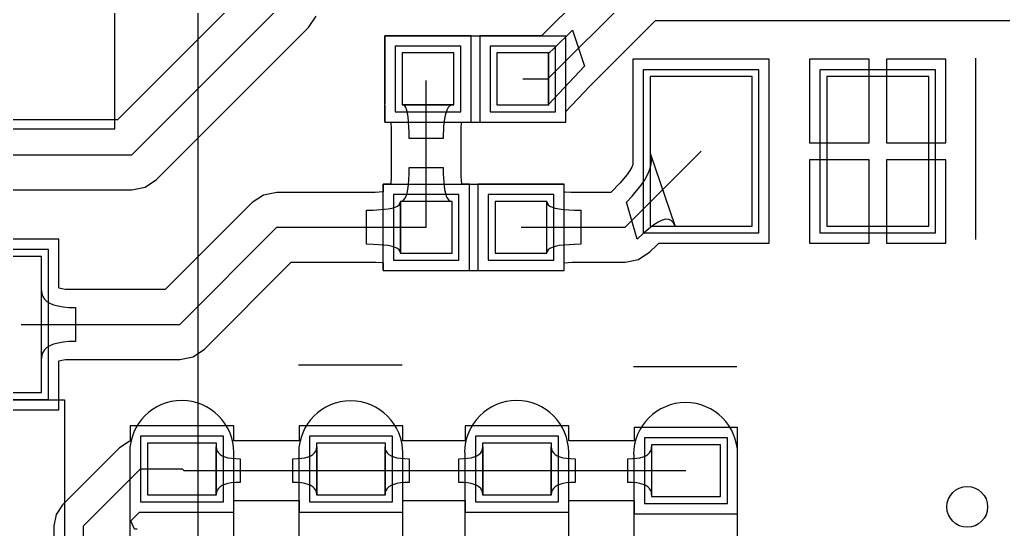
# Model space of a CAD drawing. Header units: millimetres. Extents: x 79 to 123, y 34 to 143.
# Drawn here: x 99.57 to 114.04, y 118.62 to 126.12 of the extents above; entities that cross this region are included whole.
import ezdxf

# ---------------------------------------------------------------- set-up
doc = ezdxf.new("R2010")
doc.units = ezdxf.units.MM
for name, color, linetype in [('BottomLayer', 5, 'Continuous'), ('BottomOverlay', 54, 'Continuous'), ('MultiLayer', 9, 'Continuous'), ('TopLayer', 1, 'Continuous'), ('TopOverlay', 2, 'Continuous'), ('TopPaste', 8, 'Continuous'), ('TopSolder', 216, 'Continuous')]:
    doc.layers.add(name, color=color, linetype=linetype)

# ---------------------------------------------------------------- blocks, each defined once
blk = doc.blocks.new('18650____________B_1')
at = {"layer": 'BottomOverlay'}
blk.add_line((16.054, 22), (76.531, 22), dxfattribs=at)
blk = doc.blocks.new('INTRODUCTOR_1R0_25')
at = {"layer": 'TopLayer'}
for p, q in [((-1.25, 2), (-1.25, -2)), ((1.25, 2), (-1.25, 2)), ((1.25, -2), (1.25, 2)), ((3.45, 2), (3.45, -2)), ((5.95, 2), (3.45, 2)), ((5.95, -2), (5.95, 2)), ((-1.25, -2), (1.25, -2)), ((3.45, -2), (5.95, -2))]:
    blk.add_line(p, q, dxfattribs=at)
at = {"layer": 'TopOverlay'}
for p, q in [((-1.778, 3.81), (-1.778, -3.81)), ((-1.778, 3.81), (6.35, 3.81)), ((6.35, 3.81), (6.35, -3.81)), ((-1.778, -3.81), (6.35, -3.81))]:
    blk.add_line(p, q, dxfattribs=at)
at = {"layer": 'TopPaste'}
for p, q in [((-1.25, 2), (-1.25, -2)), ((1.25, 2), (-1.25, 2)), ((1.25, -2), (1.25, 2)), ((3.45, 2), (3.45, -2)), ((5.95, 2), (3.45, 2)), ((5.95, -2), (5.95, 2)), ((-1.25, -2), (1.25, -2)), ((3.45, -2), (5.95, -2))]:
    blk.add_line(p, q, dxfattribs=at)
at = {"layer": 'TopSolder'}
for p, q in [((-1.352, 2.102), (-1.352, -2.102)), ((1.352, 2.102), (-1.352, 2.102)), ((1.352, -2.102), (1.352, 2.102)), ((3.348, 2.102), (3.348, -2.102)), ((6.052, 2.102), (3.348, 2.102)), ((6.052, -2.102), (6.052, 2.102)), ((-1.352, -2.102), (1.352, -2.102)), ((3.348, -2.102), (6.052, -2.102))]:
    blk.add_line(p, q, dxfattribs=at)
blk = doc.blocks.new('LED_26')
at = {"layer": 'TopLayer'}
for p, q in [((-1.143, 0.508), (-1.143, -0.508)), ((-0.381, 0.508), (-1.143, 0.508)), ((-0.381, -0.508), (-0.381, 0.508)), ((0.381, 0.508), (0.381, -0.508)), ((1.143, 0.508), (0.381, 0.508)), ((1.143, -0.508), (1.143, 0.508)), ((-1.143, -0.508), (-0.381, -0.508)), ((0.381, -0.508), (1.143, -0.508))]:
    blk.add_line(p, q, dxfattribs=at)
at = {"layer": 'TopOverlay'}
for p, q in [((-2.294, 0.751), (-2.294, 0.497)), ((-0.997, 0.762), (1.003, 0.762)), ((-2.294, 0.497), (-2.294, -0.773)), ((-0.997, -0.762), (1.003, -0.762))]:
    blk.add_line(p, q, dxfattribs=at)
for centre, start, end in [((-0.997, -0.004), 90, 270), ((1.003, 0.004), 270, 90)]:
    blk.add_arc(centre, 0.766, start, end, dxfattribs=at)
at = {"layer": 'TopPaste'}
for p, q in [((-1.143, 0.508), (-1.143, -0.508)), ((-0.381, 0.508), (-1.143, 0.508)), ((-0.381, -0.508), (-0.381, 0.508)), ((0.381, 0.508), (0.381, -0.508)), ((1.143, 0.508), (0.381, 0.508)), ((1.143, -0.508), (1.143, 0.508)), ((-1.143, -0.508), (-0.381, -0.508)), ((0.381, -0.508), (1.143, -0.508))]:
    blk.add_line(p, q, dxfattribs=at)
at = {"layer": 'TopSolder'}
for p, q in [((-1.245, 0.61), (-1.245, -0.61)), ((-0.279, 0.61), (-1.245, 0.61)), ((-0.279, -0.61), (-0.279, 0.61)), ((0.279, 0.61), (0.279, -0.61)), ((1.245, 0.61), (0.279, 0.61)), ((1.245, -0.61), (1.245, 0.61)), ((-1.245, -0.61), (-0.279, -0.61)), ((0.279, -0.61), (1.245, -0.61))]:
    blk.add_line(p, q, dxfattribs=at)
blk = doc.blocks.new('LED_27')
at = {"layer": 'TopLayer'}
for p, q in [((-1.143, 0.508), (-1.143, -0.508)), ((-0.381, 0.508), (-1.143, 0.508)), ((-0.381, -0.508), (-0.381, 0.508)), ((0.381, 0.508), (0.381, -0.508)), ((1.143, 0.508), (0.381, 0.508)), ((1.143, -0.508), (1.143, 0.508)), ((-1.143, -0.508), (-0.381, -0.508)), ((0.381, -0.508), (1.143, -0.508))]:
    blk.add_line(p, q, dxfattribs=at)
at = {"layer": 'TopOverlay'}
for p, q in [((-2.294, 0.751), (-2.294, 0.497)), ((-0.997, 0.762), (1.003, 0.762)), ((-2.294, 0.497), (-2.294, -0.773)), ((-0.997, -0.762), (1.003, -0.762))]:
    blk.add_line(p, q, dxfattribs=at)
for centre, start, end in [((-0.997, -0.004), 90, 270), ((1.003, 0.004), 270, 90)]:
    blk.add_arc(centre, 0.766, start, end, dxfattribs=at)
at = {"layer": 'TopPaste'}
for p, q in [((-1.143, 0.508), (-1.143, -0.508)), ((-0.381, 0.508), (-1.143, 0.508)), ((-0.381, -0.508), (-0.381, 0.508)), ((0.381, 0.508), (0.381, -0.508)), ((1.143, 0.508), (0.381, 0.508)), ((1.143, -0.508), (1.143, 0.508)), ((-1.143, -0.508), (-0.381, -0.508)), ((0.381, -0.508), (1.143, -0.508))]:
    blk.add_line(p, q, dxfattribs=at)
at = {"layer": 'TopSolder'}
for p, q in [((-1.245, 0.61), (-1.245, -0.61)), ((-0.279, 0.61), (-1.245, 0.61)), ((-0.279, -0.61), (-0.279, 0.61)), ((0.279, 0.61), (0.279, -0.61)), ((1.245, 0.61), (0.279, 0.61)), ((1.245, -0.61), (1.245, 0.61)), ((-1.245, -0.61), (-0.279, -0.61)), ((0.279, -0.61), (1.245, -0.61))]:
    blk.add_line(p, q, dxfattribs=at)
blk = doc.blocks.new('LED_28')
at = {"layer": 'TopLayer'}
for p, q in [((-1.143, 0.508), (-1.143, -0.508)), ((-0.381, 0.508), (-1.143, 0.508)), ((-0.381, -0.508), (-0.381, 0.508)), ((0.381, 0.508), (0.381, -0.508)), ((1.143, 0.508), (0.381, 0.508)), ((1.143, -0.508), (1.143, 0.508)), ((-1.143, -0.508), (-0.381, -0.508)), ((0.381, -0.508), (1.143, -0.508))]:
    blk.add_line(p, q, dxfattribs=at)
at = {"layer": 'TopOverlay'}
for p, q in [((-2.294, 0.497), (-2.294, 0.751)), ((1.003, 0.762), (-0.997, 0.762)), ((-2.294, -0.773), (-2.294, 0.497)), ((1.003, -0.762), (-0.997, -0.762))]:
    blk.add_line(p, q, dxfattribs=at)
for centre, start, end in [((-0.997, -0.004), 90, 270), ((1.003, 0.004), 270, 90)]:
    blk.add_arc(centre, 0.766, start, end, dxfattribs=at)
at = {"layer": 'TopPaste'}
for p, q in [((-1.143, 0.508), (-1.143, -0.508)), ((-0.381, 0.508), (-1.143, 0.508)), ((-0.381, -0.508), (-0.381, 0.508)), ((0.381, 0.508), (0.381, -0.508)), ((1.143, 0.508), (0.381, 0.508)), ((1.143, -0.508), (1.143, 0.508)), ((-1.143, -0.508), (-0.381, -0.508)), ((0.381, -0.508), (1.143, -0.508))]:
    blk.add_line(p, q, dxfattribs=at)
at = {"layer": 'TopSolder'}
for p, q in [((-1.245, 0.61), (-1.245, -0.61)), ((-0.279, 0.61), (-1.245, 0.61)), ((-0.279, -0.61), (-0.279, 0.61)), ((0.279, 0.61), (0.279, -0.61)), ((1.245, 0.61), (0.279, 0.61)), ((1.245, -0.61), (1.245, 0.61)), ((-1.245, -0.61), (-0.279, -0.61)), ((0.279, -0.61), (1.245, -0.61))]:
    blk.add_line(p, q, dxfattribs=at)
blk = doc.blocks.new('LED_29')
at = {"layer": 'TopLayer'}
for p, q in [((-1.143, 0.508), (-1.143, -0.508)), ((-0.381, 0.508), (-1.143, 0.508)), ((-0.381, -0.508), (-0.381, 0.508)), ((0.381, 0.508), (0.381, -0.508)), ((1.143, 0.508), (0.381, 0.508)), ((1.143, -0.508), (1.143, 0.508)), ((-1.143, -0.508), (-0.381, -0.508)), ((0.381, -0.508), (1.143, -0.508))]:
    blk.add_line(p, q, dxfattribs=at)
at = {"layer": 'TopOverlay'}
for p, q in [((-2.294, 0.497), (-2.294, 0.751)), ((1.003, 0.762), (-0.997, 0.762)), ((-2.294, -0.773), (-2.294, 0.497)), ((1.003, -0.762), (-0.997, -0.762))]:
    blk.add_line(p, q, dxfattribs=at)
for centre, start, end in [((-0.997, -0.004), 90, 270), ((1.003, 0.004), 270, 90)]:
    blk.add_arc(centre, 0.766, start, end, dxfattribs=at)
at = {"layer": 'TopPaste'}
for p, q in [((-1.143, 0.508), (-1.143, -0.508)), ((-0.381, 0.508), (-1.143, 0.508)), ((-0.381, -0.508), (-0.381, 0.508)), ((0.381, 0.508), (0.381, -0.508)), ((1.143, 0.508), (0.381, 0.508)), ((1.143, -0.508), (1.143, 0.508)), ((-1.143, -0.508), (-0.381, -0.508)), ((0.381, -0.508), (1.143, -0.508))]:
    blk.add_line(p, q, dxfattribs=at)
at = {"layer": 'TopSolder'}
for p, q in [((-1.245, 0.61), (-1.245, -0.61)), ((-0.279, 0.61), (-1.245, 0.61)), ((-0.279, -0.61), (-0.279, 0.61)), ((0.279, 0.61), (0.279, -0.61)), ((1.245, 0.61), (0.279, 0.61)), ((1.245, -0.61), (1.245, 0.61)), ((-1.245, -0.61), (-0.279, -0.61)), ((0.279, -0.61), (1.245, -0.61))]:
    blk.add_line(p, q, dxfattribs=at)
blk = doc.blocks.new('LED3528_30')
at = {"layer": 'TopLayer'}
for p, q in [((-2.101, 1.151), (-2.101, -1.049)), ((-0.601, 1.151), (-2.101, 1.151)), ((-0.601, -1.049), (-0.601, 1.151)), ((0.499, 1.151), (0.499, -1.049)), ((1.999, 1.151), (0.499, 1.151)), ((1.999, -1.049), (1.999, 1.151)), ((-2.101, -1.049), (-0.601, -1.049)), ((0.499, -1.049), (1.999, -1.049))]:
    blk.add_line(p, q, dxfattribs=at)
at = {"layer": 'TopOverlay'}
blk.add_line((-2.794, 1.346), (-2.794, -1.321), dxfattribs=at)
at = {"layer": 'TopPaste'}
for p, q in [((-2.101, 1.151), (-2.101, -1.049)), ((-0.601, 1.151), (-2.101, 1.151)), ((-0.601, -1.049), (-0.601, 1.151)), ((0.499, 1.151), (0.499, -1.049)), ((1.999, 1.151), (0.499, 1.151)), ((1.999, -1.049), (1.999, 1.151)), ((-2.101, -1.049), (-0.601, -1.049)), ((0.499, -1.049), (1.999, -1.049))]:
    blk.add_line(p, q, dxfattribs=at)
at = {"layer": 'TopSolder'}
for p, q in [((-2.202, 1.252), (-2.202, -1.151)), ((-0.499, 1.252), (-2.202, 1.252)), ((-0.499, -1.151), (-0.499, 1.252)), ((0.398, 1.252), (0.398, -1.151)), ((2.101, 1.252), (0.398, 1.252)), ((2.101, -1.151), (2.101, 1.252)), ((-2.202, -1.151), (-0.499, -1.151)), ((0.398, -1.151), (2.101, -1.151))]:
    blk.add_line(p, q, dxfattribs=at)
blk = doc.blocks.new('R0603_49')
at = {"layer": 'TopLayer'}
for p, q in [((-1.079, 0.381), (-1.079, -0.381)), ((-0.317, 0.381), (-1.079, 0.381)), ((-0.317, -0.381), (-0.317, 0.381)), ((0.317, 0.381), (0.317, -0.381)), ((1.079, 0.381), (0.317, 0.381)), ((1.079, -0.381), (1.079, 0.381)), ((-1.079, -0.381), (-0.317, -0.381)), ((0.317, -0.381), (1.079, -0.381))]:
    blk.add_line(p, q, dxfattribs=at)
at = {"layer": 'TopOverlay'}
for p, q in [((1.333, 0.635), (-1.333, 0.635)), ((-1.333, 0.635), (-1.333, -0.635)), ((1.333, 0.635), (1.333, -0.635)), ((1.333, -0.635), (-1.333, -0.635))]:
    blk.add_line(p, q, dxfattribs=at)
at = {"layer": 'TopPaste'}
for p, q in [((-1.079, 0.381), (-1.079, -0.381)), ((-0.317, 0.381), (-1.079, 0.381)), ((-0.317, -0.381), (-0.317, 0.381)), ((0.317, 0.381), (0.317, -0.381)), ((1.079, 0.381), (0.317, 0.381)), ((1.079, -0.381), (1.079, 0.381)), ((-1.079, -0.381), (-0.317, -0.381)), ((0.317, -0.381), (1.079, -0.381))]:
    blk.add_line(p, q, dxfattribs=at)
at = {"layer": 'TopSolder'}
for p, q in [((-1.181, 0.483), (-1.181, -0.483)), ((-0.216, 0.483), (-1.181, 0.483)), ((-0.216, -0.483), (-0.216, 0.483)), ((0.216, 0.483), (0.216, -0.483)), ((1.181, 0.483), (0.216, 0.483)), ((1.181, -0.483), (1.181, 0.483)), ((-1.181, -0.483), (-0.216, -0.483)), ((0.216, -0.483), (1.181, -0.483))]:
    blk.add_line(p, q, dxfattribs=at)
blk = doc.blocks.new('R0603_50')
at = {"layer": 'TopLayer'}
for p, q in [((-1.079, 0.381), (-1.079, -0.381)), ((-0.317, 0.381), (-1.079, 0.381)), ((-0.317, -0.381), (-0.317, 0.381)), ((0.317, 0.381), (0.317, -0.381)), ((1.079, 0.381), (0.317, 0.381)), ((1.079, -0.381), (1.079, 0.381)), ((-1.079, -0.381), (-0.317, -0.381)), ((0.317, -0.381), (1.079, -0.381))]:
    blk.add_line(p, q, dxfattribs=at)
at = {"layer": 'TopOverlay'}
for p, q in [((1.333, 0.635), (-1.333, 0.635)), ((-1.333, 0.635), (-1.333, -0.635)), ((1.333, 0.635), (1.333, -0.635)), ((1.333, -0.635), (-1.333, -0.635))]:
    blk.add_line(p, q, dxfattribs=at)
at = {"layer": 'TopPaste'}
for p, q in [((-1.079, 0.381), (-1.079, -0.381)), ((-0.317, 0.381), (-1.079, 0.381)), ((-0.317, -0.381), (-0.317, 0.381)), ((0.317, 0.381), (0.317, -0.381)), ((1.079, 0.381), (0.317, 0.381)), ((1.079, -0.381), (1.079, 0.381)), ((-1.079, -0.381), (-0.317, -0.381)), ((0.317, -0.381), (1.079, -0.381))]:
    blk.add_line(p, q, dxfattribs=at)
at = {"layer": 'TopSolder'}
for p, q in [((-1.181, 0.483), (-1.181, -0.483)), ((-0.216, 0.483), (-1.181, 0.483)), ((-0.216, -0.483), (-0.216, 0.483)), ((0.216, 0.483), (0.216, -0.483)), ((1.181, 0.483), (0.216, 0.483)), ((1.181, -0.483), (1.181, 0.483)), ((-1.181, -0.483), (-0.216, -0.483)), ((0.216, -0.483), (1.181, -0.483))]:
    blk.add_line(p, q, dxfattribs=at)
blk = doc.blocks.new('IP5306_63')
at = {"layer": 'TopLayer'}
for p, q in [((-4.085, 1.675), (-4.085, 1.075)), ((-2.085, 1.675), (-4.085, 1.675)), ((-2.085, 1.075), (-2.085, 1.675)), ((1.963, 1.675), (1.963, 1.075)), ((3.963, 1.675), (1.963, 1.675)), ((3.963, 1.075), (3.963, 1.675)), ((-4.085, 1.075), (-2.085, 1.075)), ((1.963, 1.075), (3.963, 1.075)), ((-1.267, 0.865), (-1.267, -2.135)), ((1.233, 0.865), (-1.267, 0.865)), ((1.233, -2.135), (1.233, 0.865)), ((-4.085, 0.405), (-4.085, -0.195)), ((-2.085, 0.405), (-4.085, 0.405)), ((-2.085, -0.195), (-2.085, 0.405)), ((1.963, 0.405), (1.963, -0.195)), ((3.963, 0.405), (1.963, 0.405)), ((3.963, -0.195), (3.963, 0.405)), ((-4.085, -0.195), (-2.085, -0.195)), ((1.963, -0.195), (3.963, -0.195)), ((-4.085, -0.865), (-4.085, -1.465)), ((-2.085, -0.865), (-4.085, -0.865)), ((-2.085, -1.465), (-2.085, -0.865)), ((1.963, -0.865), (1.963, -1.465)), ((3.963, -0.865), (1.963, -0.865)), ((3.963, -1.465), (3.963, -0.865)), ((-4.085, -1.465), (-2.085, -1.465)), ((1.963, -1.465), (3.963, -1.465)), ((-4.085, -2.135), (-4.085, -2.735)), ((-2.085, -2.135), (-4.085, -2.135)), ((-2.085, -2.735), (-2.085, -2.135)), ((-1.267, -2.135), (1.233, -2.135)), ((1.963, -2.135), (1.963, -2.735)), ((3.963, -2.135), (1.963, -2.135)), ((3.963, -2.735), (3.963, -2.135)), ((-4.085, -2.735), (-2.085, -2.735)), ((1.963, -2.735), (3.963, -2.735))]:
    blk.add_line(p, q, dxfattribs=at)
at = {"layer": 'TopOverlay'}
for p, q in [((-1.987, 2.01), (-1.987, -3.07)), ((-1.987, 2.01), (-0.652, 2.01)), ((0.618, 2.01), (1.853, 2.01)), ((1.853, 2.01), (1.853, -3.07)), ((1.853, -3.07), (-1.987, -3.07))]:
    blk.add_line(p, q, dxfattribs=at)
blk.add_arc((-0.017, 2.01), 0.635, 180, 0, dxfattribs=at)
at = {"layer": 'TopPaste'}
for p, q in [((-4.085, 1.675), (-4.085, 1.075)), ((-2.085, 1.675), (-4.085, 1.675)), ((-2.085, 1.075), (-2.085, 1.675)), ((1.963, 1.675), (1.963, 1.075)), ((3.963, 1.675), (1.963, 1.675)), ((3.963, 1.075), (3.963, 1.675)), ((-4.085, 1.075), (-2.085, 1.075)), ((1.963, 1.075), (3.963, 1.075)), ((-1.267, 0.865), (-1.267, -2.135)), ((1.233, 0.865), (-1.267, 0.865)), ((1.233, -2.135), (1.233, 0.865)), ((-4.085, 0.405), (-4.085, -0.195)), ((-2.085, 0.405), (-4.085, 0.405)), ((-2.085, -0.195), (-2.085, 0.405)), ((1.963, 0.405), (1.963, -0.195)), ((3.963, 0.405), (1.963, 0.405)), ((3.963, -0.195), (3.963, 0.405)), ((-4.085, -0.195), (-2.085, -0.195)), ((1.963, -0.195), (3.963, -0.195)), ((-4.085, -0.865), (-4.085, -1.465)), ((-2.085, -0.865), (-4.085, -0.865)), ((-2.085, -1.465), (-2.085, -0.865)), ((1.963, -0.865), (1.963, -1.465)), ((3.963, -0.865), (1.963, -0.865)), ((3.963, -1.465), (3.963, -0.865)), ((-4.085, -1.465), (-2.085, -1.465)), ((1.963, -1.465), (3.963, -1.465)), ((-4.085, -2.135), (-4.085, -2.735)), ((-2.085, -2.135), (-4.085, -2.135)), ((-2.085, -2.735), (-2.085, -2.135)), ((-1.267, -2.135), (1.233, -2.135)), ((1.963, -2.135), (1.963, -2.735)), ((3.963, -2.135), (1.963, -2.135)), ((3.963, -2.735), (3.963, -2.135)), ((-4.085, -2.735), (-2.085, -2.735)), ((1.963, -2.735), (3.963, -2.735))]:
    blk.add_line(p, q, dxfattribs=at)
at = {"layer": 'TopSolder'}
for p, q in [((-4.186, 1.777), (-4.186, 0.974)), ((-1.983, 1.777), (-4.186, 1.777)), ((-1.983, 0.974), (-1.983, 1.777)), ((1.862, 1.777), (1.862, 0.974)), ((4.065, 1.777), (1.862, 1.777)), ((4.065, 0.974), (4.065, 1.777)), ((-4.186, 0.974), (-1.983, 0.974)), ((-1.368, 0.967), (-1.368, -2.237)), ((1.335, 0.967), (-1.368, 0.967)), ((1.335, -2.237), (1.335, 0.967)), ((1.862, 0.974), (4.065, 0.974)), ((-4.186, 0.507), (-4.186, -0.296)), ((-1.983, 0.507), (-4.186, 0.507)), ((-1.983, -0.296), (-1.983, 0.507)), ((1.862, 0.507), (1.862, -0.296)), ((4.065, 0.507), (1.862, 0.507)), ((4.065, -0.296), (4.065, 0.507)), ((-4.186, -0.296), (-1.983, -0.296)), ((1.862, -0.296), (4.065, -0.296)), ((-4.186, -0.763), (-4.186, -1.566)), ((-1.983, -0.763), (-4.186, -0.763)), ((-1.983, -1.566), (-1.983, -0.763)), ((1.862, -0.763), (1.862, -1.566)), ((4.065, -0.763), (1.862, -0.763)), ((4.065, -1.566), (4.065, -0.763)), ((-4.186, -1.566), (-1.983, -1.566)), ((1.862, -1.566), (4.065, -1.566)), ((-4.186, -2.033), (-4.186, -2.836)), ((-1.983, -2.033), (-4.186, -2.033)), ((-1.983, -2.836), (-1.983, -2.033)), ((1.862, -2.033), (1.862, -2.836)), ((4.065, -2.033), (1.862, -2.033)), ((4.065, -2.836), (4.065, -2.033)), ((-1.368, -2.237), (1.335, -2.237)), ((-4.186, -2.836), (-1.983, -2.836)), ((1.862, -2.836), (4.065, -2.836))]:
    blk.add_line(p, q, dxfattribs=at)

msp = doc.modelspace()

# ---------------------------------------------------------------- linework, layer by layer
at = {"layer": 'BottomLayer'}
msp.add_circle((113.513, 118.948), 0.3, dxfattribs=at)
at = {"layer": 'MultiLayer'}
msp.add_circle((113.513, 118.948), 0.3, dxfattribs=at)
at = {"layer": 'TopLayer'}
for p, q in [((108.349, 126.982), (107.249, 125.882)), ((102.94, 126.578), (101.006, 124.644)), ((107.34, 125.247), (108.712, 126.619)), ((101.219, 124.13), (103.454, 126.365)), ((103.818, 126.002), (103.929, 126.168)), ((107.958, 125.139), (108.925, 126.105)), ((108.925, 126.105), (116.863, 126.105)), ((101.582, 123.766), (103.818, 126.002)), ((107.414, 125.68), (107.704, 125.964)), ((107.704, 125.964), (107.88, 125.434)), ((106.21, 125.882), (104.94, 125.882)), ((104.94, 125.882), (104.94, 124.879)), ((106.21, 124.879), (106.21, 125.882)), ((107.249, 125.882), (106.337, 125.882)), ((106.337, 125.882), (106.337, 124.612)), ((107.369, 125.639), (107.414, 125.68)), ((107.35, 125.625), (107.356, 125.629)), ((107.35, 124.869), (107.35, 125.625)), ((107.356, 125.629), (107.369, 125.639)), ((110.6, 125.535), (108.592, 125.535)), ((108.592, 125.535), (108.592, 123.987)), ((110.6, 122.827), (110.6, 125.535)), ((112.069, 125.535), (111.192, 125.535)), ((111.192, 125.535), (111.192, 124.308)), ((112.069, 124.308), (112.069, 125.535)), ((113.2, 125.535), (112.323, 125.535)), ((112.323, 125.535), (112.323, 124.308)), ((113.2, 124.308), (113.2, 125.535)), ((107.88, 125.434), (107.35, 124.869)), ((106.972, 125.247), (107.34, 125.247)), ((105.55, 123.063), (105.55, 125.222)), ((107.607, 124.765), (107.958, 125.139)), ((104.94, 124.879), (104.938, 124.869)), ((104.938, 124.869), (104.94, 124.86)), ((104.94, 124.86), (104.94, 124.612)), ((105.217, 124.864), (105.197, 124.869)), ((105.197, 124.869), (105.953, 124.869)), ((105.234, 124.849), (105.217, 124.864)), ((105.249, 124.824), (105.234, 124.849)), ((105.263, 124.789), (105.249, 124.824)), ((105.875, 124.824), (105.855, 124.789)), ((105.898, 124.849), (105.875, 124.824)), ((105.924, 124.864), (105.898, 124.849)), ((105.953, 124.869), (105.924, 124.864)), ((106.212, 124.869), (106.21, 124.879)), ((106.21, 124.86), (106.212, 124.869)), ((106.21, 124.612), (106.21, 124.86)), ((105.274, 124.744), (105.263, 124.789)), ((105.283, 124.689), (105.274, 124.744)), ((105.299, 124.464), (105.283, 124.689)), ((105.824, 124.689), (105.814, 124.624)), ((105.838, 124.744), (105.824, 124.689)), ((105.855, 124.789), (105.838, 124.744)), ((107.607, 124.612), (107.607, 124.765)), ((101.006, 124.644), (99.136, 124.644)), ((104.94, 124.612), (105.029, 124.612)), ((105.029, 124.612), (105.036, 124.512)), ((105.036, 124.512), (105.036, 123.798)), ((105.806, 124.549), (105.8, 124.369)), ((105.814, 124.624), (105.806, 124.549)), ((106.064, 124.532), (106.07, 124.59)), ((106.064, 124.509), (106.064, 124.532)), ((106.064, 123.815), (106.064, 124.509)), ((106.07, 124.59), (106.074, 124.612)), ((106.074, 124.612), (106.21, 124.612)), ((106.337, 124.612), (107.34, 124.612)), ((107.34, 124.612), (107.35, 124.61)), ((107.35, 124.61), (107.354, 124.611)), ((107.354, 124.611), (107.358, 124.611)), ((107.358, 124.611), (107.366, 124.612)), ((107.366, 124.612), (107.607, 124.612)), ((105.3, 124.369), (105.299, 124.464)), ((105.8, 124.369), (105.3, 124.369)), ((111.192, 124.308), (112.069, 124.308)), ((112.323, 124.308), (113.2, 124.308)), ((99.136, 124.13), (101.219, 124.13)), ((108.479, 123.063), (109.596, 124.181)), ((108.865, 124.086), (108.852, 124.141)), ((108.852, 124.141), (109.207, 123.087)), ((108.866, 124.029), (108.865, 124.086)), ((105.298, 123.846), (105.3, 123.941)), ((105.3, 123.941), (105.8, 123.941)), ((105.8, 123.941), (105.801, 123.846)), ((108.576, 123.949), (108.546, 123.897)), ((108.592, 123.987), (108.576, 123.949)), ((108.838, 123.902), (108.857, 123.967)), ((108.857, 123.967), (108.866, 124.029)), ((112.069, 124.054), (111.192, 124.054)), ((111.192, 124.054), (111.192, 122.827)), ((112.069, 122.827), (112.069, 124.054)), ((113.2, 124.054), (112.323, 124.054)), ((112.323, 124.054), (112.323, 122.827)), ((113.2, 122.827), (113.2, 124.054)), ((105.036, 123.798), (105.03, 123.712)), ((105.288, 123.686), (105.298, 123.846)), ((105.801, 123.846), (105.82, 123.621)), ((106.074, 123.698), (106.064, 123.815)), ((108.507, 123.84), (108.404, 123.715)), ((108.546, 123.897), (108.507, 123.84)), ((108.766, 123.76), (108.807, 123.833)), ((108.807, 123.833), (108.838, 123.902)), ((101.219, 123.616), (101.416, 123.655)), ((101.416, 123.655), (101.582, 123.766)), ((105.028, 123.698), (104.915, 123.698)), ((104.915, 123.698), (104.915, 123.587)), ((105.03, 123.712), (105.028, 123.698)), ((105.279, 123.621), (105.288, 123.686)), ((106.185, 123.698), (106.074, 123.698)), ((106.185, 123.451), (106.185, 123.698)), ((107.315, 123.698), (106.312, 123.698)), ((106.312, 123.698), (106.312, 122.428)), ((107.325, 123.7), (107.315, 123.698)), ((107.334, 123.698), (107.325, 123.7)), ((107.582, 123.698), (107.334, 123.698)), ((107.582, 123.584), (107.582, 123.698)), ((108.404, 123.715), (108.266, 123.577)), ((108.58, 123.521), (108.715, 123.684)), ((108.715, 123.684), (108.766, 123.76)), ((99.349, 123.616), (101.219, 123.616)), ((103.156, 123.538), (102.989, 123.426)), ((103.353, 123.577), (103.156, 123.538)), ((104.798, 123.577), (103.353, 123.577)), ((104.915, 123.587), (104.798, 123.577)), ((105.237, 123.486), (105.254, 123.521)), ((105.254, 123.521), (105.268, 123.566)), ((105.268, 123.566), (105.279, 123.621)), ((105.82, 123.621), (105.832, 123.566)), ((105.832, 123.566), (105.846, 123.521)), ((105.846, 123.521), (105.862, 123.486)), ((107.596, 123.582), (107.582, 123.584)), ((107.681, 123.577), (107.596, 123.582)), ((108.266, 123.577), (107.681, 123.577)), ((108.496, 123.434), (108.58, 123.521)), ((102.989, 123.426), (101.709, 122.146)), ((105.047, 123.345), (105.092, 123.359)), ((105.092, 123.359), (105.127, 123.376)), ((105.127, 123.376), (105.152, 123.395)), ((105.152, 123.395), (105.167, 123.417)), ((105.167, 123.417), (105.172, 123.441)), ((105.172, 123.441), (105.196, 123.446)), ((105.172, 123.441), (105.172, 122.685)), ((105.928, 123.441), (105.172, 123.441)), ((105.196, 123.446), (105.218, 123.461)), ((105.218, 123.461), (105.237, 123.486)), ((105.862, 123.486), (105.882, 123.461)), ((105.882, 123.461), (105.903, 123.446)), ((105.903, 123.446), (105.928, 123.441)), ((106.187, 123.441), (106.185, 123.451)), ((106.185, 123.431), (106.187, 123.441)), ((106.185, 122.428), (106.185, 123.431)), ((107.325, 122.685), (107.325, 123.441)), ((107.325, 123.441), (107.33, 123.417)), ((107.33, 123.417), (107.345, 123.395)), ((107.345, 123.395), (107.37, 123.376)), ((107.37, 123.376), (107.405, 123.359)), ((107.405, 123.359), (107.45, 123.345)), ((108.656, 122.886), (108.496, 123.434)), ((104.672, 123.313), (104.767, 123.314)), ((104.672, 122.813), (104.672, 123.313)), ((104.767, 123.314), (104.992, 123.333)), ((104.992, 123.333), (105.047, 123.345)), ((107.45, 123.345), (107.505, 123.333)), ((107.505, 123.333), (107.57, 123.325)), ((107.57, 123.325), (107.73, 123.314)), ((107.73, 123.314), (107.825, 123.313)), ((107.825, 123.313), (107.825, 122.813)), ((101.922, 121.632), (103.353, 123.063)), ((103.353, 123.063), (105.55, 123.063)), ((106.947, 123.063), (108.479, 123.063)), ((108.9, 123.099), (108.826, 123.042)), ((108.966, 123.14), (108.9, 123.099)), ((109.025, 123.168), (108.966, 123.14)), ((109.076, 123.181), (109.025, 123.168)), ((109.12, 123.179), (109.076, 123.181)), ((109.156, 123.163), (109.12, 123.179)), ((109.185, 123.132), (109.156, 123.163)), ((109.207, 123.087), (109.185, 123.132)), ((108.744, 122.972), (108.656, 122.886)), ((108.826, 123.042), (108.744, 122.972)), ((100.144, 122.886), (99.036, 122.886)), ((100.144, 122.171), (100.144, 122.886)), ((104.767, 122.812), (104.672, 122.813)), ((104.927, 122.801), (104.767, 122.812)), ((104.992, 122.793), (104.927, 122.801)), ((105.047, 122.781), (104.992, 122.793)), ((105.092, 122.767), (105.047, 122.781)), ((105.127, 122.75), (105.092, 122.767)), ((107.405, 122.767), (107.37, 122.75)), ((107.45, 122.781), (107.405, 122.767)), ((107.505, 122.793), (107.45, 122.781)), ((107.73, 122.812), (107.505, 122.793)), ((107.825, 122.813), (107.73, 122.812)), ((108.842, 122.7), (108.948, 122.805)), ((108.948, 122.805), (108.972, 122.827)), ((108.972, 122.827), (110.6, 122.827)), ((111.192, 122.827), (112.069, 122.827)), ((112.323, 122.827), (113.2, 122.827)), ((105.152, 122.731), (105.127, 122.75)), ((105.167, 122.709), (105.152, 122.731)), ((105.172, 122.685), (105.167, 122.709)), ((107.33, 122.709), (107.325, 122.685)), ((107.345, 122.731), (107.33, 122.709)), ((107.37, 122.75), (107.345, 122.731)), ((108.675, 122.588), (108.842, 122.7)), ((102.285, 121.269), (103.565, 122.549)), ((103.565, 122.549), (104.815, 122.549)), ((104.815, 122.549), (104.901, 122.544)), ((104.901, 122.544), (104.915, 122.542)), ((104.915, 122.542), (104.915, 122.428)), ((107.582, 122.539), (107.698, 122.549)), ((107.582, 122.428), (107.582, 122.539)), ((107.698, 122.549), (108.479, 122.549)), ((108.479, 122.549), (108.675, 122.588)), ((104.915, 122.428), (105.162, 122.428)), ((105.162, 122.428), (105.172, 122.426)), ((105.172, 122.426), (105.181, 122.428)), ((105.181, 122.428), (106.185, 122.428)), ((106.312, 122.428), (107.315, 122.428)), ((107.315, 122.428), (107.325, 122.426)), ((107.325, 122.426), (107.334, 122.428)), ((107.334, 122.428), (107.582, 122.428)), ((99.887, 121.132), (99.887, 122.132)), ((99.887, 122.132), (99.892, 122.085)), ((99.892, 122.085), (99.907, 122.042)), ((99.907, 122.042), (99.932, 122.005)), ((100.15, 122.168), (100.144, 122.171)), ((100.187, 122.158), (100.15, 122.168)), ((100.239, 122.149), (100.187, 122.158)), ((100.276, 122.146), (100.239, 122.149)), ((101.709, 122.146), (100.276, 122.146)), ((99.932, 122.005), (99.967, 121.972)), ((99.967, 121.972), (100.012, 121.945)), ((100.012, 121.945), (100.067, 121.922)), ((100.067, 121.922), (100.132, 121.905)), ((100.132, 121.905), (100.207, 121.892)), ((100.207, 121.892), (100.292, 121.885)), ((100.292, 121.885), (100.387, 121.882)), ((100.387, 121.882), (100.387, 121.382)), ((99.59, 121.632), (101.922, 121.632)), ((100.012, 121.32), (99.967, 121.292)), ((100.067, 121.342), (100.012, 121.32)), ((100.132, 121.36), (100.067, 121.342)), ((100.207, 121.372), (100.132, 121.36)), ((100.292, 121.38), (100.207, 121.372)), ((100.387, 121.382), (100.292, 121.38)), ((99.892, 121.18), (99.887, 121.132)), ((99.907, 121.222), (99.892, 121.18)), ((99.932, 121.26), (99.907, 121.222)), ((99.967, 121.292), (99.932, 121.26)), ((102.119, 121.158), (102.285, 121.269)), ((100.144, 121.094), (100.15, 121.096)), ((100.144, 120.378), (100.144, 121.094)), ((100.15, 121.096), (100.187, 121.106)), ((100.187, 121.106), (100.239, 121.115)), ((100.239, 121.115), (100.276, 121.118)), ((100.276, 121.118), (101.922, 121.118)), ((101.922, 121.118), (102.119, 121.158)), ((99.036, 120.378), (100.144, 120.378)), ((102.718, 120.142), (101.194, 120.142)), ((101.194, 120.142), (101.194, 119.914)), ((102.718, 119.921), (102.718, 120.142)), ((105.205, 120.142), (103.681, 120.142)), ((103.681, 120.142), (103.681, 119.921)), ((105.205, 119.921), (105.205, 120.142)), ((107.647, 120.142), (106.123, 120.142)), ((106.123, 120.142), (106.123, 119.921)), ((107.647, 119.921), (107.647, 120.142)), ((110.134, 120.117), (108.61, 120.117)), ((108.61, 120.117), (108.61, 119.921)), ((110.134, 118.847), (110.134, 120.117)), ((101.179, 119.911), (101.037, 119.816)), ((101.194, 119.914), (101.179, 119.911)), ((102.736, 119.919), (102.718, 119.921)), ((103.662, 119.919), (102.736, 119.919)), ((103.681, 119.921), (103.662, 119.919)), ((105.223, 119.919), (105.205, 119.921)), ((106.105, 119.919), (105.223, 119.919)), ((106.123, 119.921), (106.105, 119.919)), ((107.666, 119.919), (107.647, 119.921)), ((108.592, 119.919), (107.666, 119.919)), ((108.61, 119.921), (108.592, 119.919)), ((101.037, 119.816), (100.199, 118.978)), ((102.461, 119.132), (102.461, 119.832)), ((102.461, 119.832), (102.464, 119.798)), ((102.464, 119.798), (102.475, 119.769)), ((102.475, 119.769), (102.492, 119.742)), ((102.492, 119.742), (102.517, 119.72)), ((103.882, 119.72), (103.906, 119.742)), ((103.906, 119.742), (103.924, 119.769)), ((103.924, 119.769), (103.934, 119.798)), ((103.934, 119.798), (103.938, 119.832)), ((103.938, 119.832), (103.938, 119.132)), ((104.945, 119.132), (104.945, 119.832)), ((104.945, 119.832), (104.948, 119.798)), ((104.948, 119.798), (104.959, 119.769)), ((104.959, 119.769), (104.976, 119.742)), ((104.976, 119.742), (105.001, 119.72)), ((106.327, 119.72), (106.352, 119.742)), ((106.352, 119.742), (106.369, 119.769)), ((106.369, 119.769), (106.38, 119.798)), ((106.38, 119.798), (106.383, 119.832)), ((106.383, 119.832), (106.383, 119.132)), ((107.39, 119.132), (107.39, 119.832)), ((107.39, 119.832), (107.394, 119.798)), ((107.394, 119.798), (107.404, 119.769)), ((107.404, 119.769), (107.422, 119.742)), ((107.422, 119.742), (107.446, 119.72)), ((108.811, 119.72), (108.836, 119.742)), ((108.836, 119.742), (108.853, 119.769)), ((108.853, 119.769), (108.864, 119.798)), ((108.864, 119.798), (108.867, 119.832)), ((108.867, 119.832), (108.867, 119.132)), ((102.517, 119.72), (102.548, 119.7)), ((102.548, 119.7), (102.587, 119.685)), ((102.587, 119.685), (102.632, 119.672)), ((102.632, 119.672), (102.685, 119.664)), ((102.685, 119.664), (102.744, 119.658)), ((102.744, 119.658), (102.811, 119.657)), ((102.811, 119.657), (102.811, 119.307)), ((103.588, 119.657), (103.654, 119.658)), ((103.588, 119.307), (103.588, 119.657)), ((103.654, 119.658), (103.714, 119.664)), ((103.714, 119.664), (103.766, 119.672)), ((103.766, 119.672), (103.812, 119.685)), ((103.812, 119.685), (103.85, 119.7)), ((103.85, 119.7), (103.882, 119.72)), ((105.001, 119.72), (105.033, 119.7)), ((105.033, 119.7), (105.072, 119.685)), ((105.072, 119.685), (105.118, 119.672)), ((105.118, 119.672), (105.171, 119.664)), ((105.171, 119.664), (105.231, 119.658)), ((105.231, 119.658), (105.298, 119.657)), ((105.298, 119.657), (105.298, 119.307)), ((106.03, 119.657), (106.097, 119.658)), ((106.03, 119.307), (106.03, 119.657)), ((106.097, 119.658), (106.157, 119.664)), ((106.157, 119.664), (106.21, 119.672)), ((106.21, 119.672), (106.256, 119.685)), ((106.256, 119.685), (106.295, 119.7)), ((106.295, 119.7), (106.327, 119.72)), ((107.446, 119.72), (107.478, 119.7)), ((107.478, 119.7), (107.516, 119.685)), ((107.516, 119.685), (107.562, 119.672)), ((107.562, 119.672), (107.614, 119.664)), ((107.614, 119.664), (107.674, 119.658)), ((107.674, 119.658), (107.74, 119.657)), ((107.74, 119.657), (107.74, 119.307)), ((108.517, 119.657), (108.584, 119.658)), ((108.517, 119.307), (108.517, 119.657)), ((108.584, 119.658), (108.643, 119.664)), ((108.643, 119.664), (108.696, 119.672)), ((108.696, 119.672), (108.741, 119.685)), ((108.741, 119.685), (108.78, 119.7)), ((108.78, 119.7), (108.811, 119.72)), ((100.508, 118.669), (101.346, 119.507)), ((101.346, 119.507), (101.956, 119.507)), ((101.956, 119.507), (101.981, 119.482)), ((101.981, 119.482), (109.372, 119.482)), ((102.685, 119.3), (102.632, 119.291)), ((102.744, 119.305), (102.685, 119.3)), ((102.811, 119.307), (102.744, 119.305)), ((103.654, 119.305), (103.588, 119.307)), ((103.714, 119.3), (103.654, 119.305)), ((103.766, 119.291), (103.714, 119.3)), ((105.171, 119.3), (105.118, 119.291)), ((105.231, 119.305), (105.171, 119.3)), ((105.298, 119.307), (105.231, 119.305)), ((106.097, 119.305), (106.03, 119.307)), ((106.157, 119.3), (106.097, 119.305)), ((106.21, 119.291), (106.157, 119.3)), ((107.614, 119.3), (107.562, 119.291)), ((107.674, 119.305), (107.614, 119.3)), ((107.74, 119.307), (107.674, 119.305)), ((108.584, 119.305), (108.517, 119.307)), ((108.643, 119.3), (108.584, 119.305)), ((108.696, 119.291), (108.643, 119.3)), ((102.464, 119.165), (102.461, 119.132)), ((102.475, 119.195), (102.464, 119.165)), ((102.492, 119.221), (102.475, 119.195)), ((102.517, 119.244), (102.492, 119.221)), ((102.548, 119.263), (102.517, 119.244)), ((102.587, 119.279), (102.548, 119.263)), ((102.632, 119.291), (102.587, 119.279)), ((103.812, 119.279), (103.766, 119.291)), ((103.85, 119.263), (103.812, 119.279)), ((103.882, 119.244), (103.85, 119.263)), ((103.906, 119.221), (103.882, 119.244)), ((103.924, 119.195), (103.906, 119.221)), ((103.934, 119.165), (103.924, 119.195)), ((103.938, 119.132), (103.934, 119.165)), ((104.948, 119.165), (104.945, 119.132)), ((104.959, 119.195), (104.948, 119.165)), ((104.976, 119.221), (104.959, 119.195)), ((105.001, 119.244), (104.976, 119.221)), ((105.033, 119.263), (105.001, 119.244)), ((105.072, 119.279), (105.033, 119.263)), ((105.118, 119.291), (105.072, 119.279)), ((106.256, 119.279), (106.21, 119.291)), ((106.295, 119.263), (106.256, 119.279)), ((106.327, 119.244), (106.295, 119.263)), ((106.352, 119.221), (106.327, 119.244)), ((106.369, 119.195), (106.352, 119.221)), ((106.38, 119.165), (106.369, 119.195)), ((106.383, 119.132), (106.38, 119.165)), ((107.394, 119.165), (107.39, 119.132)), ((107.404, 119.195), (107.394, 119.165)), ((107.422, 119.221), (107.404, 119.195)), ((107.446, 119.244), (107.422, 119.221)), ((107.478, 119.263), (107.446, 119.244)), ((107.516, 119.279), (107.478, 119.263)), ((107.562, 119.291), (107.516, 119.279)), ((108.741, 119.279), (108.696, 119.291)), ((108.78, 119.263), (108.741, 119.279)), ((108.811, 119.244), (108.78, 119.263)), ((108.836, 119.221), (108.811, 119.244)), ((108.853, 119.195), (108.836, 119.221)), ((108.864, 119.165), (108.853, 119.195)), ((108.867, 119.132), (108.864, 119.165)), ((102.718, 119.043), (102.736, 119.044)), ((102.718, 118.872), (102.718, 119.043)), ((102.736, 119.044), (103.662, 119.044)), ((103.662, 119.044), (103.681, 119.043)), ((103.681, 119.043), (103.681, 118.872)), ((105.205, 119.043), (105.223, 119.044)), ((105.205, 118.872), (105.205, 119.043)), ((105.223, 119.044), (106.105, 119.044)), ((106.105, 119.044), (106.123, 119.043)), ((106.123, 119.043), (106.123, 118.872)), ((107.647, 119.043), (107.666, 119.044)), ((107.647, 118.872), (107.647, 119.043)), ((107.666, 119.044), (108.592, 119.044)), ((108.592, 119.044), (108.61, 119.043)), ((108.61, 119.043), (108.61, 118.847)), ((100.199, 118.978), (100.104, 118.836)), ((101.203, 118.745), (101.33, 118.872)), ((101.33, 118.872), (102.718, 118.872)), ((103.681, 118.872), (105.205, 118.872)), ((106.123, 118.872), (107.647, 118.872)), ((100.104, 118.836), (100.07, 118.669)), ((101.255, 118.618), (101.203, 118.745)), ((108.61, 118.847), (110.134, 118.847)), ((100.07, 118.669), (100.07, 116.838)), ((100.508, 115.951), (100.508, 118.669)), ((101.298, 118.618), (101.255, 118.618))]:
    msp.add_line(p, q, dxfattribs=at)
msp.add_circle((113.513, 118.948), 0.3, dxfattribs=at)

# ---------------------------------------------------------------- block references
for name, p, rotation in [('INTRODUCTOR_1R0_25', (97.155, 126.289), 90), ('18650____________B_1', (124.194, 49.757), 90), ('R0603_49', (106.274, 125.247), 180), ('LED3528_30', (110.846, 124.231), 180), ('R0603_50', (106.248, 123.063), 180), ('IP5306_63', (97.155, 118.669), 90), ('LED_29', (104.443, 118.745), 270), ('LED_28', (109.372, 118.72), 270), ('LED_27', (101.956, 118.745), 90), ('LED_26', (106.885, 118.745), 90)]:
    msp.add_blockref(name, p, dxfattribs=dict(rotation=rotation))

doc.saveas('drawing.dxf')
